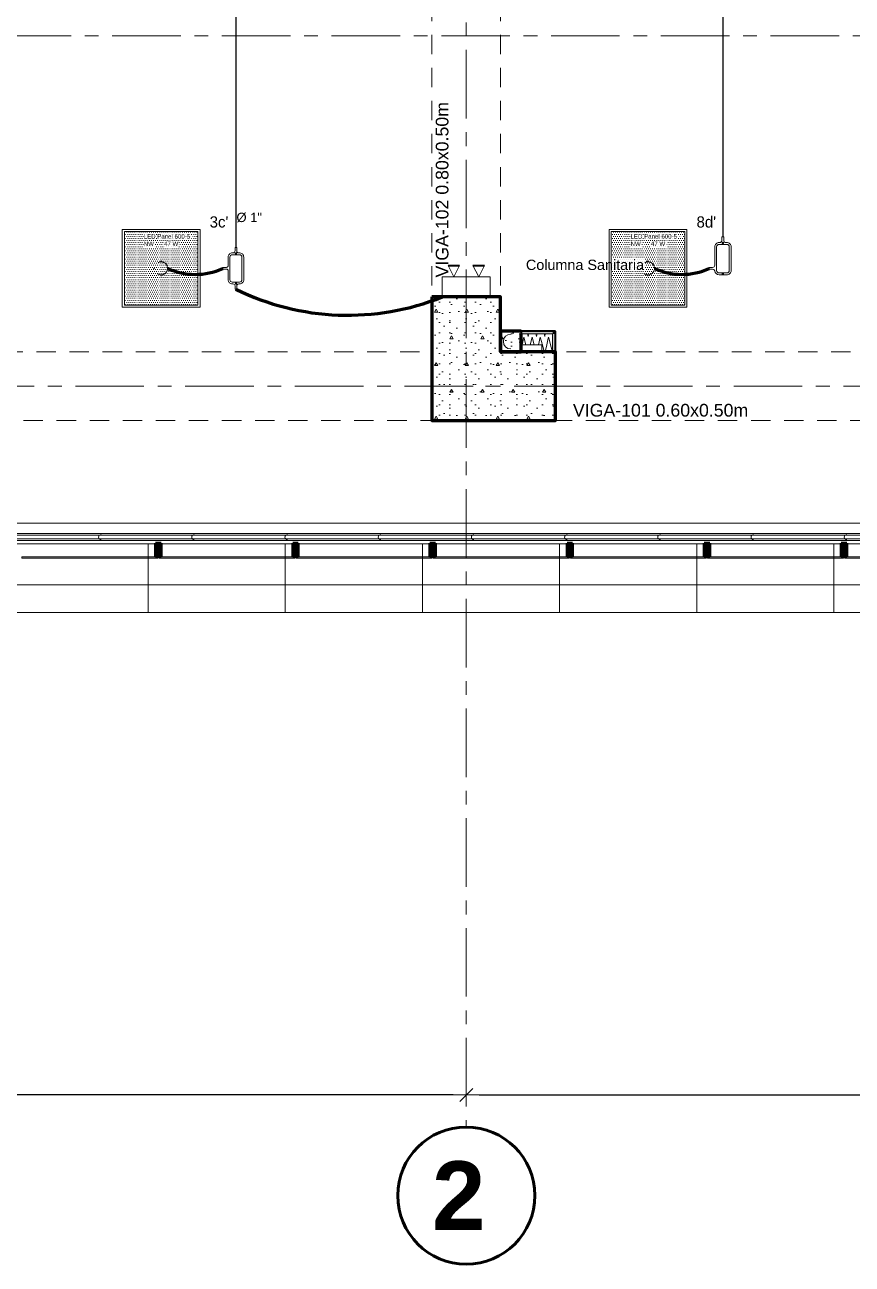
# Model space of a CAD drawing. Header units: inches. Extents: x -38 to 5698, y -33 to 92.
# Drawn here: x 105.6 to 111.63, y 1.05 to 10.08 of the extents above; entities that cross this region are included whole.
import ezdxf
from ezdxf.lldxf.tags import DXFTag

# ---------------------------------------------------------------- set-up
doc = ezdxf.new("R2010")
doc.units = ezdxf.units.IN
doc.header["$MEASUREMENT"] = 0
doc.set_wipeout_variables(frame=1)
doc.header["$PDMODE"] = 1
for name, pattern in [('CONTINUA', [0]), ('DASHED', [0.75, 0.5, -0.25]), ('Hidden Line', [0.195611, 0.141111, -0.0545]), ('HIDDEN2', [0.1875, 0.125, -0.0625]), ('Punto & Raya', [0.65, 0.5, -0.075, 0, -0.075]), ('Wipeout_Contour', [1, 0, -1])]:
    doc.linetypes.add(name, pattern=pattern)
for name, color, linetype, lineweight in [('00_IE_Luminarias', 6, 'Continuous', 30), ('ALUMBRADO_CONDUIT', 30, 'CONDUIT1', 30), ('Bancas', 1, 'Continuous', 13), ('CABLEADO EXT.', 3, 'PVCSUBT', 30), ('Luminarias', 5, 'Continuous', 20), ('pulsador', 4, 'Continuous', 40), ('Simb_Alumbrado', 140, 'CONTINUA', 30)]:
    doc.layers.add(name, color=color, linetype=linetype, lineweight=lineweight)
for name, color, linetype in [('02 _ ARQ _ ALB _ Cotas Ejes', 7, 'Continuous'), ('02 _ ARQ _ ALB _ Ejes Generales', 7, 'Continuous'), ('02 _ ARQ _ ZON _ Espacio.3D', 7, 'Continuous'), ('08 _ STR _ EXT _ 06 Columnas', 7, 'Continuous'), ('08 _ STR _ EXT _ 07 Losa Aligerada', 7, 'Continuous'), ('08 _ STR _ EXT _ 09 Vigas', 7, 'Continuous'), ('1TEXT', 8, 'Continuous'), ('Acabado - Muros', 7, 'Continuous'), ('Dibujo 2D - General', 7, 'Continuous'), ('Estructura - 04 MURO', 7, 'Continuous'), ('Estructura - Carga', 7, 'Continuous'), ('Interior - Escaleras & Barandillas', 7, 'Continuous'), ('Marcador - Secciones', 251, 'Continuous'), ('MEP - HVAC', 7, 'Continuous'), ('Notas - Etiquetas', 251, 'Continuous')]:
    doc.layers.add(name, color=color, linetype=linetype)
doc.styles.add('Arial', font='arial.ttf')
doc.styles.add('Estilo_Generado_1', font='swisseb.ttf')
doc.styles.add('Estilo_Generado_4', font='swisse.ttf')
doc.styles.add('{18b73a54-fa43-428c-adcb-c1c7bbdf2c84}', font='Simplex.shx')
tags = doc.linetypes.add('CONDUIT', pattern='A,1.5,-0.210535,["con",{18b73a54-fa43-428c-adcb-c1c7bbdf2c84},S=0.2,R=0,X=0,Y=-0.065594],-0.702384', length=2.412919).pattern_tags.tags
tags[6] = DXFTag(74, 10)
tags = doc.linetypes.add('CONDUIT1', pattern='A,1,-0.19772,["con",{18b73a54-fa43-428c-adcb-c1c7bbdf2c84},S=0.2,R=0,X=0,Y=-0.065594],-0.593642', length=1.791362).pattern_tags.tags
tags[6] = DXFTag(74, 10)
tags = doc.linetypes.add('PVCSUBT', pattern='A,0.6,-0.3,0.6,-0.075691,["PVC",Standard,S=0.2,R=0,X=0,Y=-0.093724],-0.621005', length=2.196696).pattern_tags.tags
tags[10] = DXFTag(74, 10)
doc.dimstyles.new('Estilo_Generado__1', dxfattribs={"dimtxt": 0.125, "dimasz": 0.095, "dimexe": 0.18, "dimexo": 0.3, "dimgap": 0, "dimtad": 0, "dimtih": 1, "dimtoh": 1, "dimzin": 0, "dimdsep": 46, "dimtxsty": 'Estilo_Generado_4', "dimblk": 'ARROWHEAD_6', "dimblk1": 'ARROWHEAD_6', "dimblk2": 'ARROWHEAD_6', "dimcen": 0.09, "dimse1": 1, "dimse2": 1, "dimclrd": 144, "dimclre": 144, "dimclrt": 7, "dimadec": 0, "dimazin": 0, "dimtfac": 1, "dimtdec": 4, "dimtmove": 0, "dimatfit": 3, "dimfxl": 1, "dimtolj": 1, "dimtzin": 0, "dimarcsym": 0})

# ---------------------------------------------------------------- blocks, each defined once
blk = doc.blocks.new('*X45', base_point=(804.059, 0))
at = {"layer": 'Estructura - 04 MURO', "color": 9, "linetype": 'Continuous', "lineweight": 5}
for p, q in [((820.966, 7.75), (820.9772, 7.7983)), ((820.9803, 7.8013), (820.994, 7.75)), ((821.0069, 7.8279), (821.009, 7.8201)), ((820.9329, 7.754), (820.934, 7.75))]:
    blk.add_line(p, q, dxfattribs=at)
blk = doc.blocks.new('*X46', base_point=(804.059, 0))
at = {"layer": 'Estructura - 04 MURO', "color": 9, "linetype": 'Continuous', "lineweight": 5}
for p, q in [((820.9463, 7.83), (820.9512, 7.812)), ((820.9512, 7.812), (820.9553, 7.83)), ((820.9772, 7.7983), (820.979, 7.8059)), ((820.979, 7.8059), (820.9803, 7.8013)), ((821.0063, 7.83), (821.0069, 7.8279)), ((820.929, 7.7687), (820.9329, 7.754))]:
    blk.add_line(p, q, dxfattribs=at)
blk = doc.blocks.new('*X47', base_point=(804.059, 0))
at = {"layer": 'Estructura - 04 MURO', "color": 9, "linetype": 'Continuous', "lineweight": 5}
for p, q in [((820.786, 7.75), (820.799, 7.8059)), ((820.799, 7.8059), (820.814, 7.75)), ((820.8263, 7.83), (820.8312, 7.812)), ((820.8312, 7.812), (820.8353, 7.83)), ((820.846, 7.75), (820.859, 7.8059)), ((820.859, 7.8059), (820.874, 7.75)), ((820.8863, 7.83), (820.8912, 7.812)), ((820.8912, 7.812), (820.8953, 7.83)), ((820.906, 7.75), (820.919, 7.8059)), ((820.919, 7.8059), (820.929, 7.7687))]:
    blk.add_line(p, q, dxfattribs=at)
blk = doc.blocks.new('*X48', base_point=(804.059, 0))
at = {"layer": 'Estructura - 04 MURO', "color": 9, "linetype": 'Continuous', "lineweight": 5}
for p, q in [((820.934, 7.75), (820.9474, 7.7)), ((820.9544, 7.7), (820.966, 7.75)), ((820.994, 7.75), (821.0074, 7.7))]:
    blk.add_line(p, q, dxfattribs=at)
blk = doc.blocks.new('ARROWHEAD_6')
at = {"color": 0, "linetype": 'Continuous', "lineweight": 0}
for p, q in [((0, 0), (-1, 0)), ((-0.5, -0.5), (0.5, 0.5))]:
    blk.add_line(p, q, dxfattribs=at)
blk = doc.blocks.new('*D87', base_point=(804.059, 0))
at = {"layer": '02 _ ARQ _ ALB _ Cotas Ejes', "color": 144, "linetype": 'Continuous', "lineweight": -2, "transparency": 16777216}
for p, q in [((101.915, 2.2841), (105.0886, 2.2841)), ((108.725, 2.2841), (105.476, 2.2841))]:
    blk.add_line(p, q, dxfattribs=at)
at = {"layer": 'Defpoints', "color": 0, "linetype": 'Continuous', "lineweight": 40, "transparency": 16777216}
for p in [(101.82, 7.45), (108.82, 7.45), (108.82, 2.2841)]:
    blk.add_point(p, dxfattribs=at)
at = {"layer": '02 _ ARQ _ ALB _ Cotas Ejes', "color": 144, "linetype": 'Continuous', "lineweight": -2, "transparency": 16777216, "xscale": 0.095, "yscale": 0.095, "zscale": 0.095, "rotation": 180}
blk.add_blockref('ARROWHEAD_6', (101.82, 2.2841), dxfattribs=at)
at = {"layer": '02 _ ARQ _ ALB _ Cotas Ejes', "color": 144, "linetype": 'Continuous', "lineweight": -2, "transparency": 16777216, "xscale": 0.095, "yscale": 0.095, "zscale": 0.095}
blk.add_blockref('ARROWHEAD_6', (108.82, 2.2841), dxfattribs=at)
at = {"layer": '02 _ ARQ _ ALB _ Cotas Ejes', "color": 7, "linetype": 'Continuous', "lineweight": 13, "transparency": 16777216, "insert": (105.2823, 2.2841), "char_height": 0.125, "attachment_point": 5, "style": 'Estilo_Generado_4'}
blk.add_mtext('\\A1;7.00', dxfattribs=at)
blk = doc.blocks.new('*D88', base_point=(804.059, 0))
at = {"layer": '02 _ ARQ _ ALB _ Cotas Ejes', "color": 144, "linetype": 'Continuous', "lineweight": -2, "transparency": 16777216}
for p, q in [((108.915, 2.2841), (112.0886, 2.2841)), ((115.725, 2.2841), (112.4761, 2.2841))]:
    blk.add_line(p, q, dxfattribs=at)
at = {"layer": 'Defpoints', "color": 0, "linetype": 'Continuous', "lineweight": 40, "transparency": 16777216}
for p in [(108.82, 7.45), (115.82, 7.45), (115.82, 2.2841)]:
    blk.add_point(p, dxfattribs=at)
at = {"layer": '02 _ ARQ _ ALB _ Cotas Ejes', "color": 144, "linetype": 'Continuous', "lineweight": -2, "transparency": 16777216, "xscale": 0.095, "yscale": 0.095, "zscale": 0.095, "rotation": 180}
blk.add_blockref('ARROWHEAD_6', (108.82, 2.2841), dxfattribs=at)
at = {"layer": '02 _ ARQ _ ALB _ Cotas Ejes', "color": 144, "linetype": 'Continuous', "lineweight": -2, "transparency": 16777216, "xscale": 0.095, "yscale": 0.095, "zscale": 0.095}
blk.add_blockref('ARROWHEAD_6', (115.82, 2.2841), dxfattribs=at)
at = {"layer": '02 _ ARQ _ ALB _ Cotas Ejes', "color": 7, "linetype": 'Continuous', "lineweight": 13, "transparency": 16777216, "insert": (112.2823, 2.2841), "char_height": 0.125, "attachment_point": 5, "style": 'Estilo_Generado_4'}
blk.add_mtext('\\A1;7.00', dxfattribs=at)
blk = doc.blocks.new('*U270')
at = {"layer": 'Luminarias', "linetype": 'DASHED', "lineweight": 0, "ltscale": 0.05}
blk.add_lwpolyline([(0, -0.0045), (0, 0.0045)], dxfattribs=at)
blk = doc.blocks.new('*U271')
at = {"color": 0, "linetype": 'ByBlock', "lineweight": -2, "transparency": 16777216}
for p, rotation in [((-0.05, 0), 90), ((0, -0.05), 180), ((0.05, 0), 269.9999999999999)]:
    blk.add_blockref('*U270', p, dxfattribs=dict(at, rotation=rotation))
blk.add_blockref('*U270', (0, 0.05), dxfattribs=at)
blk = doc.blocks.new('PANEL LED 50W')
at = {"layer": 'Luminarias'}
h = blk.add_hatch(dxfattribs=at)
h.set_pattern_fill('DOTS', color=4, scale=0.009097)
h.set_pattern_definition([(0, (0, -2e-14), (0.0072206, 0.01444116), [0, -0.01444116])])
h.paths.add_polyline_path([(-0.2574, -0.2574), (0.2574, -0.2574), (0.2574, 0.2574), (-0.2574, 0.2574)])
h.paths.add_polyline_path([(-0.1296, 0.0974), (0.1849, 0.0974), (0.1849, 0.2469), (-0.1296, 0.2469)], flags=24)
at = {"layer": 'Luminarias', "color": 4, "lineweight": 0}
for points in [[(-0.2729, 0.2729), (0.2729, 0.2729), (0.2729, -0.2729), (-0.2729, -0.2729)], [(-0.2574, -0.2574), (0.2574, -0.2574), (0.2574, 0.2574), (-0.2574, 0.2574)]]:
    blk.add_lwpolyline(points, close=True, dxfattribs=at)
at = {"layer": 'Luminarias', "color": 4, "linetype": 'DASHED', "lineweight": 0, "ltscale": 0.01}
blk.add_circle((0, 0), 0.0455, dxfattribs=at)
at = {"color": 4}
blk.add_blockref('*U271', (0, 0), dxfattribs=at)
at = {"layer": 'Luminarias', "color": 4, "insert": (-0.1218, 0.2392), "char_height": 0.030929, "width": 0.382855, "attachment_point": 1}
blk.add_mtext('{\\Ftxt|c0;LED Panel 600-5 - NW      47 W}', dxfattribs=at)
blk = doc.blocks.new('CAJA OVAL TIPO L')
at = {"layer": 'Simb_Alumbrado', "lineweight": 13}
blk.add_lwpolyline([(-0.0491, -0.079), (-0.0491, -0.0343, -0.380413), (-0.0258, -0.0088), (-0.0258, -0.0088, 0.341426), (-0.0164, 0.0033), (-0.0164, 0.0236), (-0.0063, 0.0236), (-0.0063, 0.0033, 0.414214), (0.0063, -0.0092), (0.1138, -0.0092, -0.414214), (0.1388, -0.0343), (0.1388, -0.0382, 0.414214), (0.1513, -0.0508), (0.1716, -0.0508), (0.1716, -0.0609), (0.1513, -0.0609, 0.414214), (0.1388, -0.0734), (0.1388, -0.079, -0.414214), (0.1138, -0.104), (-0.0241, -0.104, -0.414214), (-0.0491, -0.079, 0.414214)], format="xyb", dxfattribs=at)
for points in [[(-0.0483, -0.0558), (-0.0395, -0.0558)], [(-0.0439, -0.0514), (-0.0439, -0.0602)], [(0.1323, -0.0558), (0.1411, -0.0558)], [(0.1367, -0.0514), (0.1367, -0.0602)]]:
    blk.add_lwpolyline(points, dxfattribs=at)
blk.add_lwpolyline([(-0.0241, -0.0199), (0.1138, -0.0199, -0.414214), (0.1282, -0.0343), (0.1282, -0.079, -0.414214), (0.1138, -0.0934), (-0.0241, -0.0934, -0.414214), (-0.0384, -0.079), (-0.0384, -0.0343, -0.414214)], format="xyb", close=True, dxfattribs=at)
for centre in [(-0.0439, -0.0558), (0.1367, -0.0558)]:
    blk.add_circle(centre, 0.00438, dxfattribs=at)
blk = doc.blocks.new('luz de emergencia')
at = {"color": 5, "lineweight": 40}
for p, q in [((164.1493, 48.9365, -0.0001), (164.2333, 48.9365, -0.0001)), ((164.3313, 48.9365, -0.0001), (164.4153, 48.9365, -0.0001))]:
    blk.add_line(p, q, dxfattribs=at)
at = {"layer": '00_IE_Luminarias', "color": 5, "linetype": 'Continuous', "lineweight": 13}
for p, q in [((164.1913, 49.0205, -0.0001), (164.1493, 48.9365, -0.0001)), ((164.2333, 48.9365, -0.0001), (164.1913, 49.0205, -0.0001)), ((164.3733, 49.0205, -0.0001), (164.3313, 48.9365, -0.0001)), ((164.4153, 48.9365, -0.0001), (164.3733, 49.0205, -0.0001))]:
    blk.add_line(p, q, dxfattribs=at)
at = {"layer": '00_IE_Luminarias', "color": 5, "linetype": 'Continuous', "lineweight": 13, "elevation": -0.0001}
blk.add_lwpolyline([(164.4573, 49.0205), (164.1073, 49.0205), (164.1073, 49.1666), (164.4573, 49.1665)], close=True, dxfattribs=at)
blk = doc.blocks.new('oval t')
at = {"layer": 'Simb_Alumbrado', "lineweight": 13}
blk.add_lwpolyline([(0.0141, 0.0102, -0.414214), (0.0041, 0.0202), (0.0041, 0.0416), (-0.0056, 0.0416), (-0.0056, 0.0202, -0.414214), (-0.0156, 0.0102), (-0.0659, 0.0102, 0.414214), (-0.0899, -0.0138), (-0.0899, -0.0183, -0.414214), (-0.1019, -0.0303), (-0.1213, -0.0303), (-0.1213, -0.04), (-0.1016, -0.04, -0.451917), (-0.0897, -0.0535, 0.451917), (-0.0659, -0.0805), (0.0659, -0.0805, 0.414214), (0.0899, -0.0566), (0.0899, -0.0512, -0.398753), (0.1019, -0.0401), (0.1213, -0.0401), (0.1213, -0.0304), (0.1019, -0.0304, -0.368669), (0.0899, -0.0176), (0.0899, -0.0138, 0.414214), (0.0659, 0.0102), (0.0141, 0.0102)], format="xyb", dxfattribs=at)
blk.add_lwpolyline([(-0.0659, 0), (0.0659, 0, -0.414214), (0.0797, -0.0138), (0.0797, -0.0566, -0.414214), (0.0659, -0.0703), (-0.0659, -0.0703, -0.414214), (-0.0797, -0.0566), (-0.0797, -0.0138, -0.414214)], format="xyb", close=True, dxfattribs=at)
for points in [[(-0.0911, -0.0352), (-0.0828, -0.0352)], [(-0.0869, -0.031), (-0.0869, -0.0394)], [(0.0837, -0.0352), (0.0921, -0.0352)], [(0.0879, -0.031), (0.0879, -0.0394)]]:
    blk.add_lwpolyline(points, dxfattribs=at)
for centre in [(-0.0869, -0.0352), (0.0879, -0.0352)]:
    blk.add_circle(centre, 0.00419, dxfattribs=at)

msp = doc.modelspace()

# ---------------------------------------------------------------- linework, layer by layer
at = {"layer": '02 _ ARQ _ ALB _ Ejes Generales', "color": 7, "linetype": 'Continuous', "lineweight": 60}
msp.add_circle((108.82, 1.55), 0.5, dxfattribs=at)
at = {"layer": '02 _ ARQ _ ZON _ Espacio.3D', "color": 254, "linetype": 'Continuous', "lineweight": 0, "flags": 128}
msp.add_lwpolyline([(112.57, 17.4), (112.57, 16.0999), (108.57, 16.0998), (108.57, 17.35), (104.8201, 17.35), (104.8201, 6.45), (117.6487, 6.4499), (117.6487, 7.7), (117.7931, 7.7), (117.793, 6.45), (122.1232, 6.45), (122.1232, 7.7), (122.57, 7.7), (122.57, 17.4)], dxfattribs=at)
msp.add_lwpolyline([(108.57, 7.2), (108.57, 8.1), (109.07, 8.1), (109.07, 7.7), (109.47, 7.7), (109.47, 7.2)], close=True, dxfattribs=at)
at = {"layer": '08 _ STR _ EXT _ 07 Losa Aligerada', "color": 254, "linetype": 'Continuous', "lineweight": 18, "flags": 128}
msp.add_lwpolyline([(126.5479, 40.5001), (115.87, 40.5001), (115.87, 43.8736), (108.7699, 43.8736), (108.7699, 39.9), (103.6201, 39.9), (103.6201, 40.95), (100.52, 40.95), (100.52, 37.7), (101.57, 37.7), (101.57, 33.9), (100.67, 33.9), (100.67, 27.9392), (100.17, 27.9392), (100.17, 5.8), (117.7353, 5.8), (117.7353, 7.2), (122.9315, 7.2), (122.9315, 6.0005), (129.57, 6.0005)], dxfattribs=at)
at = {"layer": 'ALUMBRADO_CONDUIT', "color": 30, "lineweight": 30, "ltscale": 0.4, "true_color": 0xf26722}
for p, q in [((107.1408, 11.772), (107.1408, 8.4603)), ((110.6908, 11.772), (110.6908, 8.5378))]:
    msp.add_line(p, q, dxfattribs=at)
at = {"layer": 'CABLEADO EXT.', "color": 3, "lineweight": 80}
for centre, radius, start, end in [((106.8443, 8.7482), 0.484, 245.34751, 294.43472), ((110.3926, 8.7406), 0.4764, 245.15063, 294.62977), ((107.9558, 9.8171), 1.8503, 243.86485, 291.86807)]:
    msp.add_arc(centre, radius, start, end, dxfattribs=at)
at = {"layer": 'Marcador - Secciones', "color": 251, "linetype": 'Punto & Raya', "lineweight": 13}
msp.add_line((97.4384, 10.0018), (138.8506, 10.0018), dxfattribs=at)

# ---------------------------------------------------------------- block references
at = {"layer": 'ALUMBRADO_CONDUIT', "xscale": 1.041283452965173, "yscale": 1.041283452965173, "zscale": 1.041283452965173}
for p in [(106.5951, 8.3084), (110.1451, 8.3084)]:
    msp.add_blockref('PANEL LED 50W', p, dxfattribs=at)
at = {"layer": 'ALUMBRADO_CONDUIT', "linetype": 'CONDUIT', "lineweight": 30, "xscale": 1.253906979044094, "yscale": 1.253906979044094, "zscale": 1.253906979044094, "rotation": 90}
msp.add_blockref('CAJA OVAL TIPO L', (110.6208, 8.3226), dxfattribs=at)
at = {"layer": 'Bancas', "color": 252, "true_color": 0x939598, "xscale": -1.253906979044094, "yscale": 1.253906979044094, "zscale": 1.253906979044094, "rotation": 90}
msp.add_blockref('oval t', (107.0967, 8.3081), dxfattribs=at)
at = {"layer": 'pulsador', "color": 4, "lineweight": 40, "xscale": -1, "rotation": 179.9990839526639}
msp.add_blockref('luz de emergencia', (-55.4615, 57.2692, 0.0001), dxfattribs=at)

# ---------------------------------------------------------------- texts
at = {"layer": '00_IE_Luminarias', "color": 6, "linetype": 'HIDDEN2'}
for s, p in [("3c'", (106.949, 8.6057)), ("8d'", (110.499, 8.6057))]:
    msp.add_text(s, height=0.08174, dxfattribs=at).set_placement(p)
at = {"layer": '02 _ ARQ _ ALB _ Ejes Generales', "color": 7, "lineweight": 30, "insert": (108.5709, 1.8), "char_height": 0.5, "attachment_point": 1, "style": 'Estilo_Generado_1'}
msp.add_mtext('\\A1;{\\pql;\\pt0;\\fSwis721 Ex BT|b1|i0|c0|p34;2}', dxfattribs=at)
at = {"layer": '1TEXT', "color": 50, "linetype": 'Continuous', "style": 'Arial'}
msp.add_text('%%C 1"', height=0.06788, rotation=0, dxfattribs=at).set_placement((107.1445, 8.6456))
at = {"layer": 'Notas - Etiquetas', "color": 8, "linetype": 'Continuous', "lineweight": 13, "insert": (108.5976, 8.2419), "char_height": 0.0925, "attachment_point": 1, "rotation": 90, "style": 'Estilo_Generado_4'}
msp.add_mtext('\\A1;{\\pql;\\fSwis721 Ex BT|b0|i0|c0|p34;VIGA-102\\fSwis721 Ex BT|b0|i0|c0|p34; \\fSwis721 Ex BT|b0|i0|c0|p34;0.80\\fSwis721 Ex BT|b0|i0|c0|p34;x\\fSwis721 Ex BT|b0|i0|c0|p34;0.50\\fSwis721 Ex BT|b0|i0|c0|p34;m}', dxfattribs=at)
at = {"layer": 'Notas - Etiquetas', "color": 8, "linetype": 'Continuous', "lineweight": 35, "insert": (109.2551, 8.3334), "char_height": 0.075, "attachment_point": 4, "style": 'Estilo_Generado_4'}
msp.add_mtext('\\A1;{\\pql;\\fSwis721 Ex BT|b0|i0|c0|p34;Columna Sanitaria}', dxfattribs=at)

# ---------------------------------------------------------------- next in the draw order: wipeouts: each hides what was drawn before it
at = {"color": 254, "linetype": 'Wipeout_Contour', "lineweight": 0, "ltscale": 4906.165759}
msp.add_wipeout([(117.0136, 5.8), (117.0136, 6.35), (100.6701, 6.35), (100.6701, 7.85), (100.17, 7.85), (100.17, 5.8)], dxfattribs=at).dxf.layer = 'Dibujo 2D - General'

# ---------------------------------------------------------------- next in the draw order: hatches: boundary and pattern name
at = {"layer": '08 _ STR _ EXT _ 06 Columnas', "linetype": 'Continuous', "lineweight": 9}
h = msp.add_hatch(dxfattribs=at)
h.set_pattern_fill('HORMIGÓN_EN_MASA_0002', style=0, pattern_type=2)
h.set_pattern_definition([(0, (92.5, 3e-09), (0, 0.3897114), [0.024375, -0.200625]), (0, (92.6125, 0.19486), (0, 0.3897114), [0.024375, -0.200625]), (60, (92.5, 3e-09), (-0.3375, 0.194856), [0.024375, -0.200625]), (60, (92.725, 3e-09), (-0.3375, 0.194856), [0.024375, -0.200625]), (120, (92.5244, 3e-09), (0.3375, 0.194856), [0.024375, -0.200625]), (120, (92.7494, 3e-09), (0.3375, 0.194856), [0.024375, -0.200625]), (0, (92.500015, 0.0375), (0, 0.075), [0, -0.075, 0, -0.1125]), (45, (92.537515, 0.0375), (-0.053033, 0.053033), [0, -0.05625, 0, -0.09375])])
h.paths.add_polyline_path([(108.57, 8.1), (108.57, 7.2), (109.47, 7.2), (109.47, 7.7), (109.07, 7.7), (109.07, 8.1)])
at = {"layer": 'Acabado - Muros', "linetype": 'Continuous', "lineweight": 9}
for points in [[(105.58, 6.195), (106.57, 6.195), (106.57, 6.205), (105.58, 6.205)], [(106.58, 6.195), (107.57, 6.195), (107.57, 6.205), (106.58, 6.205)], [(107.58, 6.195), (108.57, 6.195), (108.57, 6.205), (107.58, 6.205)], [(108.58, 6.195), (109.57, 6.195), (109.57, 6.205), (108.58, 6.205)], [(109.58, 6.195), (110.57, 6.195), (110.57, 6.205), (109.58, 6.205)], [(110.58, 6.195), (111.57, 6.195), (111.57, 6.205), (110.58, 6.205)], [(111.58, 6.195), (112.57, 6.195), (112.57, 6.205), (111.58, 6.205)]]:
    msp.add_hatch(color=250, dxfattribs=at).paths.add_polyline_path(points)
at = {"layer": 'Dibujo 2D - General', "linetype": 'Continuous', "lineweight": 13}
h = msp.add_hatch(dxfattribs=at)
h.set_pattern_fill('CEMENTO_PULIDO_Y_BRUÑADO_FA', color=251, style=0, pattern_type=2)
h.set_pattern_definition([(0, (92.5, 3e-09), (0, 1), []), (90, (92.5, 3e-09), (-1, 0), [])])
h.paths.add_polyline_path([(117.0136, 5.8), (117.0136, 6.35), (100.6701, 6.35), (100.6701, 7.85), (100.17, 7.85), (100.17, 5.8)])
at = {"layer": 'Estructura - 04 MURO', "linetype": 'Continuous', "lineweight": 9}
for points in [[(109.45, 7.85), (109.22, 7.85), (109.22, 7.83), (109.45, 7.83)], [(109.45, 7.83), (109.47, 7.83), (109.47, 7.85)], [(109.45, 7.83), (109.47, 7.85), (109.45, 7.85)], [(109.45, 7.83), (109.45, 7.7), (109.47, 7.7), (109.47, 7.83)]]:
    msp.add_hatch(color=252, dxfattribs=at).paths.add_polyline_path(points)
at = {"layer": 'Estructura - Carga', "linetype": 'Continuous', "lineweight": 13}
h = msp.add_hatch(dxfattribs=at)
h.set_pattern_fill('HORMIGÓN_ARMADO_0002', color=251, style=0, pattern_type=2)
h.set_pattern_definition([(0, (92.5, 3e-09), (0, 0.311769), [0.03, -0.15]), (0, (92.59, 0.1559), (0, 0.311769), [0.03, -0.15]), (60, (92.5, 3e-09), (-0.27, 0.1558846), [0.03, -0.15]), (60, (92.68, 3e-09), (-0.27, 0.1558846), [0.03, -0.15]), (120, (92.53, 3e-09), (0.27, 0.1558846), [0.03, -0.15]), (120, (92.71, 3e-09), (0.27, 0.1558846), [0.03, -0.15]), (0, (92.500015, 0.03), (0, 0.06), [0, -0.06, 0, -0.09]), (45, (92.530015, 0.03), (-0.0424264, 0.0424264), [0, -0.045, 0, -0.075])])
h.paths.add_polyline_path([(109.07, 7.7), (109.22, 7.7), (109.22, 7.83), (109.22, 7.83), (109.22, 7.85), (109.07, 7.85)])

# ---------------------------------------------------------------- next in the draw order: linework, layer by layer
at = {"layer": '02 _ ARQ _ ALB _ Ejes Generales', "color": 251, "linetype": 'Punto & Raya', "lineweight": 13}
msp.add_line((148.07, 7.45), (97.3454, 7.45), dxfattribs=at)
at = {"layer": '08 _ STR _ EXT _ 06 Columnas', "color": 7, "linetype": 'Continuous', "lineweight": 80, "flags": 128}
msp.add_lwpolyline([(108.57, 8.1), (108.57, 7.2), (109.47, 7.2), (109.47, 7.7), (109.07, 7.7), (109.07, 8.1)], close=True, dxfattribs=at)
at = {"layer": '08 _ STR _ EXT _ 09 Vigas', "color": 251, "linetype": 'Hidden Line', "lineweight": 13}
for p, q in [((108.57, 7.7), (108.57, 16.9)), ((109.07, 7.7), (109.07, 16.9)), ((102.07, 7.7), (108.57, 7.7)), ((109.07, 7.7), (115.57, 7.7)), ((144.07, 7.2), (101.57, 7.2))]:
    msp.add_line(p, q, dxfattribs=at)
at = {"layer": 'Acabado - Muros', "color": 7, "linetype": 'Continuous', "lineweight": 60}
for p, q in [((106.595, 6.205), (106.555, 6.205)), ((107.595, 6.205), (107.555, 6.205)), ((108.595, 6.205), (108.555, 6.205)), ((109.595, 6.205), (109.555, 6.205)), ((110.595, 6.205), (110.555, 6.205)), ((111.595, 6.205), (111.555, 6.205))]:
    msp.add_line(p, q, dxfattribs=at)
at = {"layer": 'Acabado - Muros', "color": 7, "linetype": 'Continuous', "lineweight": 13, "flags": 128}
for points in [[(105.58, 6.195), (105.58, 6.205), (106.57, 6.205), (106.57, 6.195)], [(106.58, 6.195), (106.58, 6.205), (107.57, 6.205), (107.57, 6.195)], [(107.58, 6.195), (107.58, 6.205), (108.57, 6.205), (108.57, 6.195)], [(108.58, 6.195), (108.58, 6.205), (109.57, 6.205), (109.57, 6.195)], [(109.58, 6.195), (109.58, 6.205), (110.57, 6.205), (110.57, 6.195)], [(110.58, 6.195), (110.58, 6.205), (111.57, 6.205), (111.57, 6.195)], [(111.58, 6.195), (111.58, 6.205), (112.57, 6.205), (112.57, 6.195)]]:
    msp.add_lwpolyline(points, close=True, dxfattribs=at)
at = {"layer": 'Dibujo 2D - General', "color": 251, "linetype": 'Continuous', "lineweight": 13, "flags": 128}
msp.add_lwpolyline([(117.0136, 5.8), (117.0136, 6.35), (100.6701, 6.35), (100.6701, 7.85), (100.17, 7.85), (100.17, 5.8)], close=True, dxfattribs=at)
at = {"layer": 'Estructura - 04 MURO', "color": 143, "linetype": 'Continuous', "lineweight": 5}
for p, q in [((109.45, 7.83), (109.22, 7.83)), ((109.45, 7.7), (109.45, 7.83))]:
    msp.add_line(p, q, dxfattribs=at)
at = {"layer": 'Estructura - 04 MURO', "color": 7, "linetype": 'Continuous', "lineweight": 40, "flags": 128}
for points in [[(109.47, 7.85), (109.22, 7.85)], [(109.22, 7.85), (109.22, 7.83)], [(109.47, 7.7), (109.47, 7.85)]]:
    msp.add_lwpolyline(points, dxfattribs=at)
at = {"layer": 'Estructura - 04 MURO', "color": 143, "linetype": 'Continuous', "lineweight": 5, "flags": 128}
for points in [[(109.22, 7.75), (109.37, 7.75)], [(109.37, 7.75), (109.37, 7.7)]]:
    msp.add_lwpolyline(points, dxfattribs=at)
at = {"layer": 'Estructura - Carga', "color": 7, "linetype": 'Continuous', "lineweight": 80, "flags": 128}
msp.add_lwpolyline([(109.22, 7.85), (109.07, 7.85), (109.07, 7.7), (109.22, 7.7), (109.22, 7.83)], dxfattribs=at)
at = {"layer": 'MEP - HVAC', "color": 7, "linetype": 'Continuous', "lineweight": 13, "flags": 128}
msp.add_lwpolyline([(109.145, 7.721, -1), (109.145, 7.829)], format="xyb", dxfattribs=at)

# ---------------------------------------------------------------- next in the draw order: block references
at = {"layer": 'Estructura - 04 MURO', "color": 7, "lineweight": 80}
for name in ['*X47', '*X46', '*X45', '*X48']:
    msp.add_blockref(name, (92.5, 0), dxfattribs=at)

# ---------------------------------------------------------------- next in the draw order: texts
at = {"layer": 'Notas - Etiquetas', "color": 8, "linetype": 'Continuous', "lineweight": 13, "insert": (109.5977, 7.2267), "char_height": 0.0925, "attachment_point": 7, "style": 'Estilo_Generado_4'}
msp.add_mtext('\\A1;{\\pql;\\fSwis721 Ex BT|b0|i0|c0|p34;VIGA-101\\fSwis721 Ex BT|b0|i0|c0|p34; \\fSwis721 Ex BT|b0|i0|c0|p34;0.60\\fSwis721 Ex BT|b0|i0|c0|p34;x\\fSwis721 Ex BT|b0|i0|c0|p34;0.50\\fSwis721 Ex BT|b0|i0|c0|p34;m}', dxfattribs=at)

# ---------------------------------------------------------------- next in the draw order: wipeouts: each hides what was drawn before it
at = {"color": 254, "linetype": 'Wipeout_Contour', "lineweight": 0, "ltscale": 3283.272966}
msp.add_wipeout([(100.82, 6.3), (117.6487, 6.3), (117.6487, 6.45), (100.82, 6.45)], dxfattribs=at).dxf.layer = 'Estructura - 04 MURO'

# ---------------------------------------------------------------- next in the draw order: hatches: boundary and pattern name
at = {"layer": 'Acabado - Muros', "linetype": 'Continuous', "lineweight": 0}
for points in [[(106.555, 6.305), (106.555, 6.205), (106.595, 6.205), (106.595, 6.305)], [(107.555, 6.305), (107.555, 6.205), (107.595, 6.205), (107.595, 6.305)], [(108.555, 6.305), (108.555, 6.205), (108.595, 6.205), (108.595, 6.305)], [(109.555, 6.305), (109.555, 6.205), (109.595, 6.205), (109.595, 6.305)], [(110.555, 6.305), (110.555, 6.205), (110.595, 6.205), (110.595, 6.305)], [(111.555, 6.305), (111.555, 6.205), (111.595, 6.205), (111.595, 6.305)]]:
    msp.add_hatch(color=254, dxfattribs=at).paths.add_polyline_path(points)

# ---------------------------------------------------------------- next in the draw order: linework, layer by layer
at = {"layer": '02 _ ARQ _ ALB _ Ejes Generales', "color": 251, "linetype": 'Punto & Raya', "lineweight": 13}
msp.add_line((108.82, 45.9), (108.82, 2.05), dxfattribs=at)
at = {"layer": 'Acabado - Muros', "color": 7, "linetype": 'Continuous', "lineweight": 60}
for p, q in [((106.555, 6.305), (106.555, 6.205)), ((106.595, 6.305), (106.555, 6.305)), ((106.595, 6.305), (106.595, 6.205)), ((107.555, 6.305), (107.555, 6.205)), ((107.595, 6.305), (107.555, 6.305)), ((107.595, 6.305), (107.595, 6.205)), ((108.555, 6.305), (108.555, 6.205)), ((108.595, 6.305), (108.555, 6.305)), ((108.595, 6.305), (108.595, 6.205)), ((109.555, 6.305), (109.555, 6.205)), ((109.595, 6.305), (109.555, 6.305)), ((109.595, 6.305), (109.595, 6.205)), ((110.555, 6.305), (110.555, 6.205)), ((110.595, 6.305), (110.555, 6.305)), ((110.595, 6.305), (110.595, 6.205)), ((111.555, 6.305), (111.555, 6.205)), ((111.595, 6.305), (111.555, 6.305)), ((111.595, 6.305), (111.595, 6.205))]:
    msp.add_line(p, q, dxfattribs=at)
at = {"layer": 'Estructura - 04 MURO', "color": 7, "linetype": 'Continuous', "lineweight": 13}
msp.add_line((122.4696, 6.45), (100.82, 6.45), dxfattribs=at)
at = {"layer": 'Estructura - 04 MURO', "color": 7, "linetype": 'Continuous', "lineweight": 13, "flags": 128}
msp.add_lwpolyline([(100.67, 6.3), (122.4696, 6.3)], dxfattribs=at)
at = {"layer": 'Interior - Escaleras & Barandillas', "color": 161, "linetype": 'Continuous', "lineweight": 13}
for p, q in [((100.7075, 6.3375), (122.4696, 6.3375)), ((122.4696, 6.3625), (100.7325, 6.3625)), ((122.4696, 6.375), (100.7825, 6.375)), ((100.7825, 6.325), (122.4696, 6.325))]:
    msp.add_line(p, q, dxfattribs=at)
at = {"layer": 'Interior - Escaleras & Barandillas', "color": 161, "linetype": 'Continuous', "lineweight": 13, "flags": 128}
for points in [[(106.1574, 6.3687, 1), (106.1574, 6.3312, 1)], [(106.8371, 6.3687, 1), (106.8371, 6.3312, 1)], [(107.5167, 6.3687, 1), (107.5167, 6.3312, 1)], [(108.1964, 6.3687, 1), (108.1964, 6.3312, 1)], [(108.8761, 6.3687, 1), (108.8761, 6.3312, 1)], [(109.5558, 6.3687, 1), (109.5558, 6.3312, 1)], [(110.2354, 6.3687, 1), (110.2354, 6.3312, 1)], [(110.9151, 6.3687, 1), (110.9151, 6.3312, 1)], [(111.5948, 6.3687, 1), (111.5948, 6.3312, 1)]]:
    msp.add_lwpolyline(points, format="xyb", dxfattribs=at)

# ---------------------------------------------------------------- next in the draw order: dimensions: what is measured, and where the dimension line sits
at = {"layer": '02 _ ARQ _ ALB _ Cotas Ejes', "color": 144, "linetype": 'Continuous', "lineweight": 13}
for base, p1, p2, picture, middle in [((108.82, 2.2841), (101.82, 7.45), (108.82, 7.45), '*D87', (105.2823, 2.2841)), ((115.82, 2.2841), (108.82, 7.45), (115.82, 7.45), '*D88', (112.2823, 2.2841))]:
    dim = msp.add_linear_dim(base=base, p1=p1, p2=p2, dimstyle='Estilo_Generado__1', dxfattribs=at)
    dim.commit()
    dim.dimension.update_dxf_attribs({"geometry": picture, "text_midpoint": middle, "dimtype": 160})

doc.saveas('drawing.dxf')
